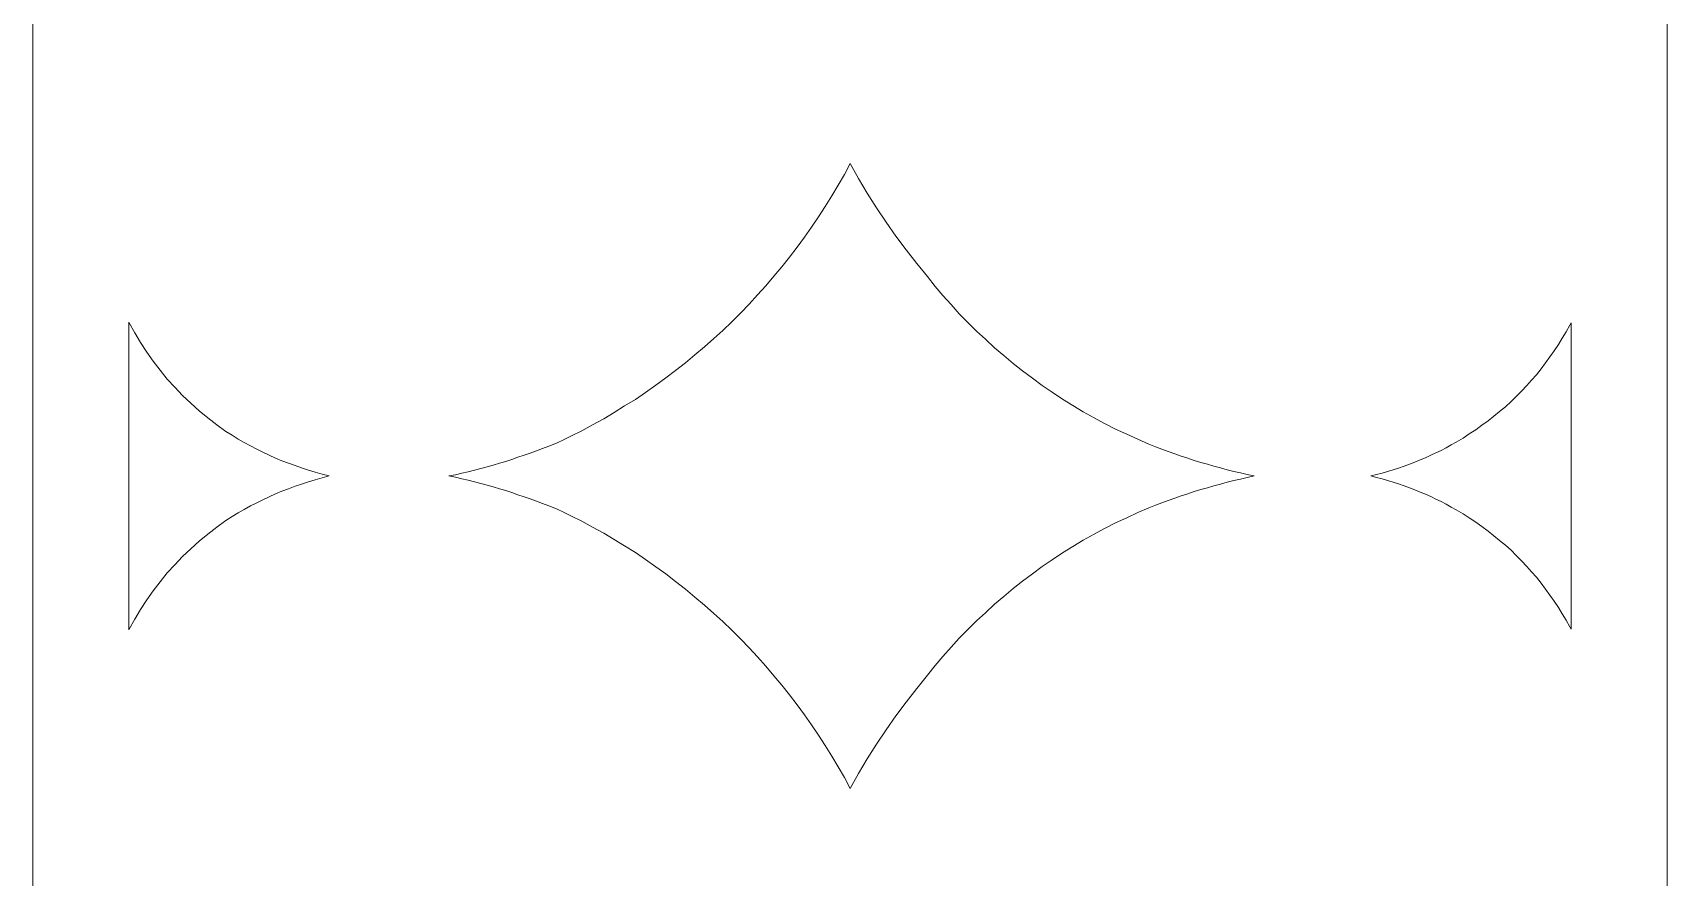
# Model space of a CAD drawing. Header units: centimetres. Extents: x -9.4 to 6.3, y -13 to 13.6.
# Drawn here: x -0.54 to 6.25, y 4.41 to 7.92 of the extents above; entities that cross this region are included whole.
import ezdxf

# ---------------------------------------------------------------- set-up
doc = ezdxf.new("R2010")
doc.units = ezdxf.units.CM
doc.header["$MEASUREMENT"] = 0
doc.layers.add('layer 1', color=7, linetype='Continuous')

msp = doc.modelspace()

# ---------------------------------------------------------------- linework, layer by layer
at = {"layer": 'layer 1', "color": 242, "lineweight": 9}
for points, knots in [([(-0.53695, 13.58709), (-0.53695, 13.58709), (6.25027, 13.58709), (6.25027, 13.58709), (6.25027, 13.58709), (6.25027, 13.58709), (6.25027, -13.01887), (6.25027, -13.01887), (6.25027, -13.01887), (6.25027, -13.01887), (-0.53695, -13.01887), (-0.53695, -13.01887), (-0.53695, -13.01887), (-0.53695, -13.01887), (-0.53695, 13.58709), (-0.53695, 13.58709)], [0, 0, 0, 0, 0.2, 0.2, 0.2, 0.2, 0.4, 0.4, 0.4, 0.4, 0.6, 0.6, 0.6, 0.6, 1, 1, 1, 1]), ([(1.19145, 6.08173), (1.33553, 6.05384), (1.46896, 6.00997), (1.60591, 5.95802), (1.60591, 5.95802), (1.60591, 5.95802), (1.63763, 5.94534), (1.63763, 5.94534), (1.63763, 5.94534), (1.63763, 5.94534), (1.66723, 5.93159), (1.66723, 5.93159), (1.66723, 5.93159), (1.66723, 5.93159), (1.69789, 5.91679), (1.69789, 5.91679), (1.69789, 5.91679), (1.69789, 5.91679), (1.74334, 5.89459), (1.74334, 5.89459), (1.74334, 5.89459), (1.74334, 5.89459), (1.78776, 5.86922), (1.78776, 5.86922), (1.78776, 5.86922), (1.78776, 5.86922), (1.83428, 5.84385), (1.83428, 5.84385), (1.83428, 5.84385), (1.83428, 5.84385), (1.87762, 5.81848), (1.87762, 5.81848), (1.87762, 5.81848), (1.87762, 5.81848), (1.92096, 5.79097), (1.92096, 5.79097), (1.92096, 5.79097), (1.92096, 5.79097), (1.96538, 5.76349), (1.96538, 5.76349), (1.96538, 5.76349), (1.96538, 5.76349), (2.00767, 5.73494), (2.00767, 5.73494), (2.00767, 5.73494), (2.00767, 5.73494), (2.04996, 5.70429), (2.04996, 5.70429), (2.04996, 5.70429), (2.04996, 5.70429), (2.09224, 5.67469), (2.09224, 5.67469), (2.09224, 5.67469), (2.09224, 5.67469), (2.13243, 5.64297), (2.13243, 5.64297), (2.13243, 5.64297), (2.13243, 5.64297), (2.17366, 5.6123), (2.17366, 5.6123), (2.17366, 5.6123), (2.17366, 5.6123), (2.21278, 5.57847), (2.21278, 5.57847), (2.21278, 5.57847), (2.21278, 5.57847), (2.25189, 5.5457), (2.25189, 5.5457), (2.25189, 5.5457), (2.25189, 5.5457), (2.29102, 5.51081), (2.29102, 5.51081), (2.29102, 5.51081), (2.29102, 5.51081), (2.32803, 5.47698), (2.32803, 5.47698), (2.32803, 5.47698), (2.32803, 5.47698), (2.36608, 5.44102), (2.36608, 5.44102), (2.36608, 5.44102), (2.36608, 5.44102), (2.40203, 5.40507), (2.40203, 5.40507), (2.40203, 5.40507), (2.40203, 5.40507), (2.43799, 5.36807), (2.43799, 5.36807), (2.43799, 5.36807), (2.43799, 5.36807), (2.47287, 5.33002), (2.47287, 5.33002), (2.47287, 5.33002), (2.47287, 5.33002), (2.5067, 5.29194), (2.5067, 5.29194), (2.5067, 5.29194), (2.5067, 5.29194), (2.54053, 5.25177), (2.54053, 5.25177), (2.54053, 5.25177), (2.54053, 5.25177), (2.5733, 5.21265), (2.5733, 5.21265), (2.5733, 5.21265), (2.5733, 5.21265), (2.60609, 5.17248), (2.60609, 5.17248), (2.60609, 5.17248), (2.60609, 5.17248), (2.63675, 5.13123), (2.63675, 5.13123), (2.63675, 5.13123), (2.63675, 5.13123), (2.66741, 5.09), (2.66741, 5.09), (2.66741, 5.09), (2.66741, 5.09), (2.69701, 5.04772), (2.69701, 5.04772), (2.69701, 5.04772), (2.69701, 5.04772), (2.72555, 5.00543), (2.72555, 5.00543), (2.72555, 5.00543), (2.72555, 5.00543), (2.7541, 4.96209), (2.7541, 4.96209), (2.7541, 4.96209), (2.7541, 4.96209), (2.78054, 4.91767), (2.78054, 4.91767), (2.78054, 4.91767), (2.78054, 4.91767), (2.80697, 4.87433), (2.80697, 4.87433), (2.80697, 4.87433), (2.80697, 4.87433), (2.8334, 4.82993), (2.8334, 4.82993), (2.8334, 4.82993), (2.8334, 4.82993), (2.85666, 4.78339), (2.85666, 4.78339), (2.85666, 4.78339), (2.85666, 4.78339), (2.8926, 4.84578), (2.8926, 4.84578), (2.8926, 4.84578), (2.8926, 4.84578), (2.92855, 4.9071), (2.92855, 4.9071), (2.92855, 4.9071), (2.92855, 4.9071), (2.96662, 4.96737), (2.96662, 4.96737), (2.96662, 4.96737), (2.96662, 4.96737), (3.00679, 5.02763), (3.00679, 5.02763), (3.00679, 5.02763), (3.00679, 5.02763), (3.04697, 5.08578), (3.04697, 5.08578), (3.04697, 5.08578), (3.04697, 5.08578), (3.09031, 5.14288), (3.09031, 5.14288), (3.09031, 5.14288), (3.09031, 5.14288), (3.13367, 5.19891), (3.13367, 5.19891), (3.13367, 5.19891), (3.13367, 5.19891), (3.17807, 5.25388), (3.17807, 5.25388), (3.17807, 5.25388), (3.17807, 5.25388), (3.21084, 5.29405), (3.21084, 5.29405), (3.21084, 5.29405), (3.21084, 5.29405), (3.24256, 5.33213), (3.24256, 5.33213), (3.24256, 5.33213), (3.24256, 5.33213), (3.27639, 5.37019), (3.27639, 5.37019), (3.27639, 5.37019), (3.27639, 5.37019), (3.31024, 5.40825), (3.31024, 5.40825), (3.31024, 5.40825), (3.31024, 5.40825), (3.34618, 5.44419), (3.34618, 5.44419), (3.34618, 5.44419), (3.34618, 5.44419), (3.38212, 5.48015), (3.38212, 5.48015), (3.38212, 5.48015), (3.38212, 5.48015), (3.41912, 5.51398), (3.41912, 5.51398), (3.41912, 5.51398), (3.41912, 5.51398), (3.45614, 5.54887), (3.45614, 5.54887), (3.45614, 5.54887), (3.45614, 5.54887), (3.49526, 5.58164), (3.49526, 5.58164), (3.49526, 5.58164), (3.49526, 5.58164), (3.53437, 5.61441), (3.53437, 5.61441), (3.53437, 5.61441), (3.53437, 5.61441), (3.57349, 5.64509), (3.57349, 5.64509), (3.57349, 5.64509), (3.57349, 5.64509), (3.61472, 5.67574), (3.61472, 5.67574), (3.61472, 5.67574), (3.61472, 5.67574), (3.65491, 5.70534), (3.65491, 5.70534), (3.65491, 5.70534), (3.65491, 5.70534), (3.69614, 5.73389), (3.69614, 5.73389), (3.69614, 5.73389), (3.69614, 5.73389), (3.73948, 5.76243), (3.73948, 5.76243), (3.73948, 5.76243), (3.73948, 5.76243), (3.78177, 5.78886), (3.78177, 5.78886), (3.78177, 5.78886), (3.78177, 5.78886), (3.82513, 5.81531), (3.82513, 5.81531), (3.82513, 5.81531), (3.82513, 5.81531), (3.87059, 5.83962), (3.87059, 5.83962), (3.87059, 5.83962), (3.87059, 5.83962), (3.91393, 5.86394), (3.91393, 5.86394), (3.91393, 5.86394), (3.91393, 5.86394), (3.95939, 5.88719), (3.95939, 5.88719), (3.95939, 5.88719), (3.95939, 5.88719), (4.00592, 5.90834), (4.00592, 5.90834), (4.00592, 5.90834), (4.00592, 5.90834), (4.05138, 5.92948), (4.05138, 5.92948), (4.05138, 5.92948), (4.05138, 5.92948), (4.09789, 5.94957), (4.09789, 5.94957), (4.09789, 5.94957), (4.24092, 6.00678), (4.38391, 6.04969), (4.53455, 6.08173), (4.53455, 6.08173), (4.38391, 6.11377), (4.24092, 6.15668), (4.09789, 6.21389), (4.09789, 6.21389), (4.09789, 6.21389), (4.05138, 6.23398), (4.05138, 6.23398), (4.05138, 6.23398), (4.05138, 6.23398), (4.00592, 6.25512), (4.00592, 6.25512), (4.00592, 6.25512), (4.00592, 6.25512), (3.95939, 6.27627), (3.95939, 6.27627), (3.95939, 6.27627), (3.95939, 6.27627), (3.91393, 6.29952), (3.91393, 6.29952), (3.91393, 6.29952), (3.91393, 6.29952), (3.87059, 6.32384), (3.87059, 6.32384), (3.87059, 6.32384), (3.87059, 6.32384), (3.82513, 6.34815), (3.82513, 6.34815), (3.82513, 6.34815), (3.82513, 6.34815), (3.78177, 6.3746), (3.78177, 6.3746), (3.78177, 6.3746), (3.78177, 6.3746), (3.73948, 6.40103), (3.73948, 6.40103), (3.73948, 6.40103), (3.73948, 6.40103), (3.69614, 6.42957), (3.69614, 6.42957), (3.69614, 6.42957), (3.69614, 6.42957), (3.65491, 6.45812), (3.65491, 6.45812), (3.65491, 6.45812), (3.65491, 6.45812), (3.61472, 6.48772), (3.61472, 6.48772), (3.61472, 6.48772), (3.61472, 6.48772), (3.57349, 6.51837), (3.57349, 6.51837), (3.57349, 6.51837), (3.57349, 6.51837), (3.53437, 6.54905), (3.53437, 6.54905), (3.53437, 6.54905), (3.53437, 6.54905), (3.49526, 6.58182), (3.49526, 6.58182), (3.49526, 6.58182), (3.49526, 6.58182), (3.45614, 6.61459), (3.45614, 6.61459), (3.45614, 6.61459), (3.45614, 6.61459), (3.41912, 6.64948), (3.41912, 6.64948), (3.41912, 6.64948), (3.41912, 6.64948), (3.38212, 6.68331), (3.38212, 6.68331), (3.38212, 6.68331), (3.38212, 6.68331), (3.34618, 6.71927), (3.34618, 6.71927), (3.34618, 6.71927), (3.34618, 6.71927), (3.31024, 6.75521), (3.31024, 6.75521), (3.31024, 6.75521), (3.31024, 6.75521), (3.27639, 6.79327), (3.27639, 6.79327), (3.27639, 6.79327), (3.27639, 6.79327), (3.24256, 6.83133), (3.24256, 6.83133), (3.24256, 6.83133), (3.24256, 6.83133), (3.21084, 6.8694), (3.21084, 6.8694), (3.21084, 6.8694), (3.21084, 6.8694), (3.17807, 6.90958), (3.17807, 6.90958), (3.17807, 6.90958), (3.17807, 6.90958), (3.13367, 6.96455), (3.13367, 6.96455), (3.13367, 6.96455), (3.13367, 6.96455), (3.09031, 7.02058), (3.09031, 7.02058), (3.09031, 7.02058), (3.09031, 7.02058), (3.04697, 7.07768), (3.04697, 7.07768), (3.04697, 7.07768), (3.04697, 7.07768), (3.00679, 7.13583), (3.00679, 7.13583), (3.00679, 7.13583), (3.00679, 7.13583), (2.96662, 7.19609), (2.96662, 7.19609), (2.96662, 7.19609), (2.96662, 7.19609), (2.92855, 7.25636), (2.92855, 7.25636), (2.92855, 7.25636), (2.92855, 7.25636), (2.8926, 7.31768), (2.8926, 7.31768), (2.8926, 7.31768), (2.8926, 7.31768), (2.85666, 7.38007), (2.85666, 7.38007), (2.85666, 7.38007), (2.85666, 7.38007), (2.8334, 7.33353), (2.8334, 7.33353), (2.8334, 7.33353), (2.8334, 7.33353), (2.80697, 7.28913), (2.80697, 7.28913), (2.80697, 7.28913), (2.80697, 7.28913), (2.78054, 7.24579), (2.78054, 7.24579), (2.78054, 7.24579), (2.78054, 7.24579), (2.7541, 7.20137), (2.7541, 7.20137), (2.7541, 7.20137), (2.7541, 7.20137), (2.72555, 7.15803), (2.72555, 7.15803), (2.72555, 7.15803), (2.72555, 7.15803), (2.69701, 7.11574), (2.69701, 7.11574), (2.69701, 7.11574), (2.69701, 7.11574), (2.66741, 7.07345), (2.66741, 7.07345), (2.66741, 7.07345), (2.66741, 7.07345), (2.63675, 7.03223), (2.63675, 7.03223), (2.63675, 7.03223), (2.63675, 7.03223), (2.60609, 6.99098), (2.60609, 6.99098), (2.60609, 6.99098), (2.60609, 6.99098), (2.5733, 6.95081), (2.5733, 6.95081), (2.5733, 6.95081), (2.5733, 6.95081), (2.54053, 6.91169), (2.54053, 6.91169), (2.54053, 6.91169), (2.54053, 6.91169), (2.5067, 6.87152), (2.5067, 6.87152), (2.5067, 6.87152), (2.5067, 6.87152), (2.47287, 6.83344), (2.47287, 6.83344), (2.47287, 6.83344), (2.47287, 6.83344), (2.43799, 6.79539), (2.43799, 6.79539), (2.43799, 6.79539), (2.43799, 6.79539), (2.40203, 6.75838), (2.40203, 6.75838), (2.40203, 6.75838), (2.40203, 6.75838), (2.36608, 6.72244), (2.36608, 6.72244), (2.36608, 6.72244), (2.36608, 6.72244), (2.32803, 6.68648), (2.32803, 6.68648), (2.32803, 6.68648), (2.32803, 6.68648), (2.29102, 6.65265), (2.29102, 6.65265), (2.29102, 6.65265), (2.29102, 6.65265), (2.25189, 6.61776), (2.25189, 6.61776), (2.25189, 6.61776), (2.25189, 6.61776), (2.21278, 6.58499), (2.21278, 6.58499), (2.21278, 6.58499), (2.21278, 6.58499), (2.17366, 6.55116), (2.17366, 6.55116), (2.17366, 6.55116), (2.17366, 6.55116), (2.13243, 6.52051), (2.13243, 6.52051), (2.13243, 6.52051), (2.13243, 6.52051), (2.09224, 6.48877), (2.09224, 6.48877), (2.09224, 6.48877), (2.09224, 6.48877), (2.04996, 6.45917), (2.04996, 6.45917), (2.04996, 6.45917), (2.04996, 6.45917), (2.00767, 6.42851), (2.00767, 6.42851), (2.00767, 6.42851), (2.00767, 6.42851), (1.96538, 6.39997), (1.96538, 6.39997), (1.96538, 6.39997), (1.96538, 6.39997), (1.92096, 6.37249), (1.92096, 6.37249), (1.92096, 6.37249), (1.92096, 6.37249), (1.87762, 6.34498), (1.87762, 6.34498), (1.87762, 6.34498), (1.87762, 6.34498), (1.83428, 6.31961), (1.83428, 6.31961), (1.83428, 6.31961), (1.83428, 6.31961), (1.78776, 6.29424), (1.78776, 6.29424), (1.78776, 6.29424), (1.78776, 6.29424), (1.74334, 6.26887), (1.74334, 6.26887), (1.74334, 6.26887), (1.74334, 6.26887), (1.69789, 6.24666), (1.69789, 6.24666), (1.69789, 6.24666), (1.69789, 6.24666), (1.66723, 6.23186), (1.66723, 6.23186), (1.66723, 6.23186), (1.66723, 6.23186), (1.63763, 6.21812), (1.63763, 6.21812), (1.63763, 6.21812), (1.63763, 6.21812), (1.60591, 6.20544), (1.60591, 6.20544), (1.60591, 6.20544), (1.46896, 6.15349), (1.33553, 6.10962), (1.19145, 6.08173)], [0, 0, 0, 0, 0.0072993, 0.0072993, 0.0072993, 0.0072993, 0.0145985, 0.0145985, 0.0145985, 0.0145985, 0.0218978, 0.0218978, 0.0218978, 0.0218978, 0.0291971, 0.0291971, 0.0291971, 0.0291971, 0.0364964, 0.0364964, 0.0364964, 0.0364964, 0.0437956, 0.0437956, 0.0437956, 0.0437956, 0.0510949, 0.0510949, 0.0510949, 0.0510949, 0.0583942, 0.0583942, 0.0583942, 0.0583942, 0.0656934, 0.0656934, 0.0656934, 0.0656934, 0.0729927, 0.0729927, 0.0729927, 0.0729927, 0.080292, 0.080292, 0.080292, 0.080292, 0.0875912, 0.0875912, 0.0875912, 0.0875912, 0.0948905, 0.0948905, 0.0948905, 0.0948905, 0.1021898, 0.1021898, 0.1021898, 0.1021898, 0.1094891, 0.1094891, 0.1094891, 0.1094891, 0.1167883, 0.1167883, 0.1167883, 0.1167883, 0.1240876, 0.1240876, 0.1240876, 0.1240876, 0.1313869, 0.1313869, 0.1313869, 0.1313869, 0.1386861, 0.1386861, 0.1386861, 0.1386861, 0.1459854, 0.1459854, 0.1459854, 0.1459854, 0.1532847, 0.1532847, 0.1532847, 0.1532847, 0.1605839, 0.1605839, 0.1605839, 0.1605839, 0.1678832, 0.1678832, 0.1678832, 0.1678832, 0.1751825, 0.1751825, 0.1751825, 0.1751825, 0.1824818, 0.1824818, 0.1824818, 0.1824818, 0.189781, 0.189781, 0.189781, 0.189781, 0.1970803, 0.1970803, 0.1970803, 0.1970803, 0.2043796, 0.2043796, 0.2043796, 0.2043796, 0.2116788, 0.2116788, 0.2116788, 0.2116788, 0.2189781, 0.2189781, 0.2189781, 0.2189781, 0.2262774, 0.2262774, 0.2262774, 0.2262774, 0.2335766, 0.2335766, 0.2335766, 0.2335766, 0.2408759, 0.2408759, 0.2408759, 0.2408759, 0.2481752, 0.2481752, 0.2481752, 0.2481752, 0.2554745, 0.2554745, 0.2554745, 0.2554745, 0.2627737, 0.2627737, 0.2627737, 0.2627737, 0.270073, 0.270073, 0.270073, 0.270073, 0.2773723, 0.2773723, 0.2773723, 0.2773723, 0.2846715, 0.2846715, 0.2846715, 0.2846715, 0.2919708, 0.2919708, 0.2919708, 0.2919708, 0.2992701, 0.2992701, 0.2992701, 0.2992701, 0.3065693, 0.3065693, 0.3065693, 0.3065693, 0.3138686, 0.3138686, 0.3138686, 0.3138686, 0.3211679, 0.3211679, 0.3211679, 0.3211679, 0.3284672, 0.3284672, 0.3284672, 0.3284672, 0.3357664, 0.3357664, 0.3357664, 0.3357664, 0.3430657, 0.3430657, 0.3430657, 0.3430657, 0.350365, 0.350365, 0.350365, 0.350365, 0.3576642, 0.3576642, 0.3576642, 0.3576642, 0.3649635, 0.3649635, 0.3649635, 0.3649635, 0.3722628, 0.3722628, 0.3722628, 0.3722628, 0.379562, 0.379562, 0.379562, 0.379562, 0.3868613, 0.3868613, 0.3868613, 0.3868613, 0.3941606, 0.3941606, 0.3941606, 0.3941606, 0.4014599, 0.4014599, 0.4014599, 0.4014599, 0.4087591, 0.4087591, 0.4087591, 0.4087591, 0.4160584, 0.4160584, 0.4160584, 0.4160584, 0.4233577, 0.4233577, 0.4233577, 0.4233577, 0.4306569, 0.4306569, 0.4306569, 0.4306569, 0.4379562, 0.4379562, 0.4379562, 0.4379562, 0.4452555, 0.4452555, 0.4452555, 0.4452555, 0.4525547, 0.4525547, 0.4525547, 0.4525547, 0.459854, 0.459854, 0.459854, 0.459854, 0.4671533, 0.4671533, 0.4671533, 0.4671533, 0.4744526, 0.4744526, 0.4744526, 0.4744526, 0.4817518, 0.4817518, 0.4817518, 0.4817518, 0.4890511, 0.4890511, 0.4890511, 0.4890511, 0.4963504, 0.4963504, 0.4963504, 0.4963504, 0.5036496, 0.5036496, 0.5036496, 0.5036496, 0.5109489, 0.5109489, 0.5109489, 0.5109489, 0.5182482, 0.5182482, 0.5182482, 0.5182482, 0.5255474, 0.5255474, 0.5255474, 0.5255474, 0.5328467, 0.5328467, 0.5328467, 0.5328467, 0.540146, 0.540146, 0.540146, 0.540146, 0.5474453, 0.5474453, 0.5474453, 0.5474453, 0.5547445, 0.5547445, 0.5547445, 0.5547445, 0.5620438, 0.5620438, 0.5620438, 0.5620438, 0.5693431, 0.5693431, 0.5693431, 0.5693431, 0.5766423, 0.5766423, 0.5766423, 0.5766423, 0.5839416, 0.5839416, 0.5839416, 0.5839416, 0.5912409, 0.5912409, 0.5912409, 0.5912409, 0.5985401, 0.5985401, 0.5985401, 0.5985401, 0.6058394, 0.6058394, 0.6058394, 0.6058394, 0.6131387, 0.6131387, 0.6131387, 0.6131387, 0.620438, 0.620438, 0.620438, 0.620438, 0.6277372, 0.6277372, 0.6277372, 0.6277372, 0.6350365, 0.6350365, 0.6350365, 0.6350365, 0.6423358, 0.6423358, 0.6423358, 0.6423358, 0.649635, 0.649635, 0.649635, 0.649635, 0.6569343, 0.6569343, 0.6569343, 0.6569343, 0.6642336, 0.6642336, 0.6642336, 0.6642336, 0.6715328, 0.6715328, 0.6715328, 0.6715328, 0.6788321, 0.6788321, 0.6788321, 0.6788321, 0.6861314, 0.6861314, 0.6861314, 0.6861314, 0.6934307, 0.6934307, 0.6934307, 0.6934307, 0.7007299, 0.7007299, 0.7007299, 0.7007299, 0.7080292, 0.7080292, 0.7080292, 0.7080292, 0.7153285, 0.7153285, 0.7153285, 0.7153285, 0.7226277, 0.7226277, 0.7226277, 0.7226277, 0.729927, 0.729927, 0.729927, 0.729927, 0.7372263, 0.7372263, 0.7372263, 0.7372263, 0.7445255, 0.7445255, 0.7445255, 0.7445255, 0.7518248, 0.7518248, 0.7518248, 0.7518248, 0.7591241, 0.7591241, 0.7591241, 0.7591241, 0.7664234, 0.7664234, 0.7664234, 0.7664234, 0.7737226, 0.7737226, 0.7737226, 0.7737226, 0.7810219, 0.7810219, 0.7810219, 0.7810219, 0.7883212, 0.7883212, 0.7883212, 0.7883212, 0.7956204, 0.7956204, 0.7956204, 0.7956204, 0.8029197, 0.8029197, 0.8029197, 0.8029197, 0.810219, 0.810219, 0.810219, 0.810219, 0.8175182, 0.8175182, 0.8175182, 0.8175182, 0.8248175, 0.8248175, 0.8248175, 0.8248175, 0.8321168, 0.8321168, 0.8321168, 0.8321168, 0.8394161, 0.8394161, 0.8394161, 0.8394161, 0.8467153, 0.8467153, 0.8467153, 0.8467153, 0.8540146, 0.8540146, 0.8540146, 0.8540146, 0.8613139, 0.8613139, 0.8613139, 0.8613139, 0.8686131, 0.8686131, 0.8686131, 0.8686131, 0.8759124, 0.8759124, 0.8759124, 0.8759124, 0.8832117, 0.8832117, 0.8832117, 0.8832117, 0.8905109, 0.8905109, 0.8905109, 0.8905109, 0.8978102, 0.8978102, 0.8978102, 0.8978102, 0.9051095, 0.9051095, 0.9051095, 0.9051095, 0.9124088, 0.9124088, 0.9124088, 0.9124088, 0.919708, 0.919708, 0.919708, 0.919708, 0.9270073, 0.9270073, 0.9270073, 0.9270073, 0.9343066, 0.9343066, 0.9343066, 0.9343066, 0.9416058, 0.9416058, 0.9416058, 0.9416058, 0.9489051, 0.9489051, 0.9489051, 0.9489051, 0.9562044, 0.9562044, 0.9562044, 0.9562044, 0.9635036, 0.9635036, 0.9635036, 0.9635036, 0.9708029, 0.9708029, 0.9708029, 0.9708029, 0.9781022, 0.9781022, 0.9781022, 0.9781022, 0.9854015, 0.9854015, 0.9854015, 0.9854015, 1, 1, 1, 1]), ([(-0.13758, 5.44301), (-0.13758, 5.44301), (-0.13758, 6.72045), (-0.13758, 6.72045), (-0.13758, 6.72045), (-0.13758, 6.72045), (-0.13649, 6.71821), (-0.13649, 6.71821), (-0.13649, 6.71821), (-0.13649, 6.71821), (-0.11321, 6.67591), (-0.11321, 6.67591), (-0.11321, 6.67591), (-0.11321, 6.67591), (-0.0889, 6.63679), (-0.0889, 6.63679), (-0.0889, 6.63679), (-0.0889, 6.63679), (-0.06353, 6.59662), (-0.06353, 6.59662), (-0.06353, 6.59662), (-0.06353, 6.59662), (-0.03604, 6.55856), (-0.03604, 6.55856), (-0.03604, 6.55856), (-0.03604, 6.55856), (-0.0075, 6.52156), (-0.0075, 6.52156), (-0.0075, 6.52156), (-0.0075, 6.52156), (0.0221, 6.48454), (0.0221, 6.48454), (0.0221, 6.48454), (0.0221, 6.48454), (0.05276, 6.45071), (0.05276, 6.45071), (0.05276, 6.45071), (0.05276, 6.45071), (0.08555, 6.41583), (0.08555, 6.41583), (0.08555, 6.41583), (0.08555, 6.41583), (0.11938, 6.38411), (0.11938, 6.38411), (0.11938, 6.38411), (0.11938, 6.38411), (0.15427, 6.3524), (0.15427, 6.3524), (0.15427, 6.3524), (0.15427, 6.3524), (0.19021, 6.32278), (0.19021, 6.32278), (0.19021, 6.32278), (0.19021, 6.32278), (0.22723, 6.29424), (0.22723, 6.29424), (0.22723, 6.29424), (0.22723, 6.29424), (0.26529, 6.26675), (0.26529, 6.26675), (0.26529, 6.26675), (0.40081, 6.17884), (0.53727, 6.12168), (0.69347, 6.08173), (0.69347, 6.08173), (0.53727, 6.04178), (0.40081, 5.98462), (0.26529, 5.89671), (0.26529, 5.89671), (0.26529, 5.89671), (0.22723, 5.86922), (0.22723, 5.86922), (0.22723, 5.86922), (0.22723, 5.86922), (0.19021, 5.84068), (0.19021, 5.84068), (0.19021, 5.84068), (0.19021, 5.84068), (0.15427, 5.81106), (0.15427, 5.81106), (0.15427, 5.81106), (0.15427, 5.81106), (0.11938, 5.77935), (0.11938, 5.77935), (0.11938, 5.77935), (0.11938, 5.77935), (0.08555, 5.74763), (0.08555, 5.74763), (0.08555, 5.74763), (0.08555, 5.74763), (0.05276, 5.71274), (0.05276, 5.71274), (0.05276, 5.71274), (0.05276, 5.71274), (0.0221, 5.67892), (0.0221, 5.67892), (0.0221, 5.67892), (0.0221, 5.67892), (-0.0075, 5.6419), (-0.0075, 5.6419), (-0.0075, 5.6419), (-0.0075, 5.6419), (-0.03604, 5.6049), (-0.03604, 5.6049), (-0.03604, 5.6049), (-0.03604, 5.6049), (-0.06353, 5.56684), (-0.06353, 5.56684), (-0.06353, 5.56684), (-0.06353, 5.56684), (-0.0889, 5.52667), (-0.0889, 5.52667), (-0.0889, 5.52667), (-0.0889, 5.52667), (-0.11321, 5.48755), (-0.11321, 5.48755), (-0.11321, 5.48755), (-0.11321, 5.48755), (-0.13649, 5.44525), (-0.13649, 5.44525), (-0.13649, 5.44525), (-0.13649, 5.44525), (-0.13758, 5.44301), (-0.13758, 5.44301)], [0, 0, 0, 0, 0.03125, 0.03125, 0.03125, 0.03125, 0.0625, 0.0625, 0.0625, 0.0625, 0.09375, 0.09375, 0.09375, 0.09375, 0.125, 0.125, 0.125, 0.125, 0.15625, 0.15625, 0.15625, 0.15625, 0.1875, 0.1875, 0.1875, 0.1875, 0.21875, 0.21875, 0.21875, 0.21875, 0.25, 0.25, 0.25, 0.25, 0.28125, 0.28125, 0.28125, 0.28125, 0.3125, 0.3125, 0.3125, 0.3125, 0.34375, 0.34375, 0.34375, 0.34375, 0.375, 0.375, 0.375, 0.375, 0.40625, 0.40625, 0.40625, 0.40625, 0.4375, 0.4375, 0.4375, 0.4375, 0.46875, 0.46875, 0.46875, 0.46875, 0.5, 0.5, 0.5, 0.5, 0.53125, 0.53125, 0.53125, 0.53125, 0.5625, 0.5625, 0.5625, 0.5625, 0.59375, 0.59375, 0.59375, 0.59375, 0.625, 0.625, 0.625, 0.625, 0.65625, 0.65625, 0.65625, 0.65625, 0.6875, 0.6875, 0.6875, 0.6875, 0.71875, 0.71875, 0.71875, 0.71875, 0.75, 0.75, 0.75, 0.75, 0.78125, 0.78125, 0.78125, 0.78125, 0.8125, 0.8125, 0.8125, 0.8125, 0.84375, 0.84375, 0.84375, 0.84375, 0.875, 0.875, 0.875, 0.875, 0.90625, 0.90625, 0.90625, 0.90625, 0.9375, 0.9375, 0.9375, 0.9375, 1, 1, 1, 1]), ([(5.8509, 6.71828), (5.8509, 6.71828), (5.8509, 5.44518), (5.8509, 5.44518), (5.8509, 5.44518), (5.8509, 5.44518), (5.84558, 5.45582), (5.84558, 5.45582), (5.84558, 5.45582), (5.84558, 5.45582), (5.8297, 5.48332), (5.8297, 5.48332), (5.8297, 5.48332), (5.8297, 5.48332), (5.81385, 5.50869), (5.81385, 5.50869), (5.81385, 5.50869), (5.81385, 5.50869), (5.79799, 5.53618), (5.79799, 5.53618), (5.79799, 5.53618), (5.79799, 5.53618), (5.78107, 5.56155), (5.78107, 5.56155), (5.78107, 5.56155), (5.78107, 5.56155), (5.7631, 5.58692), (5.7631, 5.58692), (5.7631, 5.58692), (5.7631, 5.58692), (5.74513, 5.6123), (5.74513, 5.6123), (5.74513, 5.6123), (5.74513, 5.6123), (5.72716, 5.63661), (5.72716, 5.63661), (5.72716, 5.63661), (5.72716, 5.63661), (5.70707, 5.66094), (5.70707, 5.66094), (5.70707, 5.66094), (5.70707, 5.66094), (5.68593, 5.6842), (5.68593, 5.6842), (5.68593, 5.6842), (5.68593, 5.6842), (5.6669, 5.7064), (5.6669, 5.7064), (5.6669, 5.7064), (5.6669, 5.7064), (5.64468, 5.72966), (5.64468, 5.72966), (5.64468, 5.72966), (5.64468, 5.72966), (5.62248, 5.75186), (5.62248, 5.75186), (5.62248, 5.75186), (5.62248, 5.75186), (5.60134, 5.773), (5.60134, 5.773), (5.60134, 5.773), (5.60134, 5.773), (5.57808, 5.79415), (5.57808, 5.79415), (5.57808, 5.79415), (5.57808, 5.79415), (5.55377, 5.81425), (5.55377, 5.81425), (5.55377, 5.81425), (5.55377, 5.81425), (5.53051, 5.83328), (5.53051, 5.83328), (5.53051, 5.83328), (5.53051, 5.83328), (5.50619, 5.85231), (5.50619, 5.85231), (5.50619, 5.85231), (5.50619, 5.85231), (5.4808, 5.87134), (5.4808, 5.87134), (5.4808, 5.87134), (5.4808, 5.87134), (5.45543, 5.89037), (5.45543, 5.89037), (5.45543, 5.89037), (5.45543, 5.89037), (5.42795, 5.90728), (5.42795, 5.90728), (5.42795, 5.90728), (5.42795, 5.90728), (5.40257, 5.92419), (5.40257, 5.92419), (5.40257, 5.92419), (5.40257, 5.92419), (5.37403, 5.94111), (5.37403, 5.94111), (5.37403, 5.94111), (5.26358, 6.00483), (5.1437, 6.05184), (5.01985, 6.08173), (5.01985, 6.08173), (5.1437, 6.11162), (5.26358, 6.15863), (5.37403, 6.22235), (5.37403, 6.22235), (5.37403, 6.22235), (5.40257, 6.23926), (5.40257, 6.23926), (5.40257, 6.23926), (5.40257, 6.23926), (5.42795, 6.25618), (5.42795, 6.25618), (5.42795, 6.25618), (5.42795, 6.25618), (5.45543, 6.27309), (5.45543, 6.27309), (5.45543, 6.27309), (5.45543, 6.27309), (5.4808, 6.29212), (5.4808, 6.29212), (5.4808, 6.29212), (5.4808, 6.29212), (5.50619, 6.31115), (5.50619, 6.31115), (5.50619, 6.31115), (5.50619, 6.31115), (5.53051, 6.33018), (5.53051, 6.33018), (5.53051, 6.33018), (5.53051, 6.33018), (5.55377, 6.34921), (5.55377, 6.34921), (5.55377, 6.34921), (5.55377, 6.34921), (5.57808, 6.36931), (5.57808, 6.36931), (5.57808, 6.36931), (5.57808, 6.36931), (5.60134, 6.39046), (5.60134, 6.39046), (5.60134, 6.39046), (5.60134, 6.39046), (5.62248, 6.4116), (5.62248, 6.4116), (5.62248, 6.4116), (5.62248, 6.4116), (5.64468, 6.4338), (5.64468, 6.4338), (5.64468, 6.4338), (5.64468, 6.4338), (5.6669, 6.45706), (5.6669, 6.45706), (5.6669, 6.45706), (5.6669, 6.45706), (5.68593, 6.47926), (5.68593, 6.47926), (5.68593, 6.47926), (5.68593, 6.47926), (5.70707, 6.50252), (5.70707, 6.50252), (5.70707, 6.50252), (5.70707, 6.50252), (5.72716, 6.52685), (5.72716, 6.52685), (5.72716, 6.52685), (5.72716, 6.52685), (5.74513, 6.55116), (5.74513, 6.55116), (5.74513, 6.55116), (5.74513, 6.55116), (5.7631, 6.57654), (5.7631, 6.57654), (5.7631, 6.57654), (5.7631, 6.57654), (5.78107, 6.60191), (5.78107, 6.60191), (5.78107, 6.60191), (5.78107, 6.60191), (5.79799, 6.62728), (5.79799, 6.62728), (5.79799, 6.62728), (5.79799, 6.62728), (5.81385, 6.65476), (5.81385, 6.65476), (5.81385, 6.65476), (5.81385, 6.65476), (5.8297, 6.68014), (5.8297, 6.68014), (5.8297, 6.68014), (5.8297, 6.68014), (5.84558, 6.70764), (5.84558, 6.70764), (5.84558, 6.70764), (5.84558, 6.70764), (5.8509, 6.71828), (5.8509, 6.71828)], [0, 0, 0, 0, 0.02, 0.02, 0.02, 0.02, 0.04, 0.04, 0.04, 0.04, 0.06, 0.06, 0.06, 0.06, 0.08, 0.08, 0.08, 0.08, 0.1, 0.1, 0.1, 0.1, 0.12, 0.12, 0.12, 0.12, 0.14, 0.14, 0.14, 0.14, 0.16, 0.16, 0.16, 0.16, 0.18, 0.18, 0.18, 0.18, 0.2, 0.2, 0.2, 0.2, 0.22, 0.22, 0.22, 0.22, 0.24, 0.24, 0.24, 0.24, 0.26, 0.26, 0.26, 0.26, 0.28, 0.28, 0.28, 0.28, 0.3, 0.3, 0.3, 0.3, 0.32, 0.32, 0.32, 0.32, 0.34, 0.34, 0.34, 0.34, 0.36, 0.36, 0.36, 0.36, 0.38, 0.38, 0.38, 0.38, 0.4, 0.4, 0.4, 0.4, 0.42, 0.42, 0.42, 0.42, 0.44, 0.44, 0.44, 0.44, 0.46, 0.46, 0.46, 0.46, 0.48, 0.48, 0.48, 0.48, 0.5, 0.5, 0.5, 0.5, 0.52, 0.52, 0.52, 0.52, 0.54, 0.54, 0.54, 0.54, 0.56, 0.56, 0.56, 0.56, 0.58, 0.58, 0.58, 0.58, 0.6, 0.6, 0.6, 0.6, 0.62, 0.62, 0.62, 0.62, 0.64, 0.64, 0.64, 0.64, 0.66, 0.66, 0.66, 0.66, 0.68, 0.68, 0.68, 0.68, 0.7, 0.7, 0.7, 0.7, 0.72, 0.72, 0.72, 0.72, 0.74, 0.74, 0.74, 0.74, 0.76, 0.76, 0.76, 0.76, 0.78, 0.78, 0.78, 0.78, 0.8, 0.8, 0.8, 0.8, 0.82, 0.82, 0.82, 0.82, 0.84, 0.84, 0.84, 0.84, 0.86, 0.86, 0.86, 0.86, 0.88, 0.88, 0.88, 0.88, 0.9, 0.9, 0.9, 0.9, 0.92, 0.92, 0.92, 0.92, 0.94, 0.94, 0.94, 0.94, 0.96, 0.96, 0.96, 0.96, 1, 1, 1, 1])]:
    msp.add_open_spline(points, degree=3, knots=knots, dxfattribs=at)

doc.saveas('drawing.dxf')
